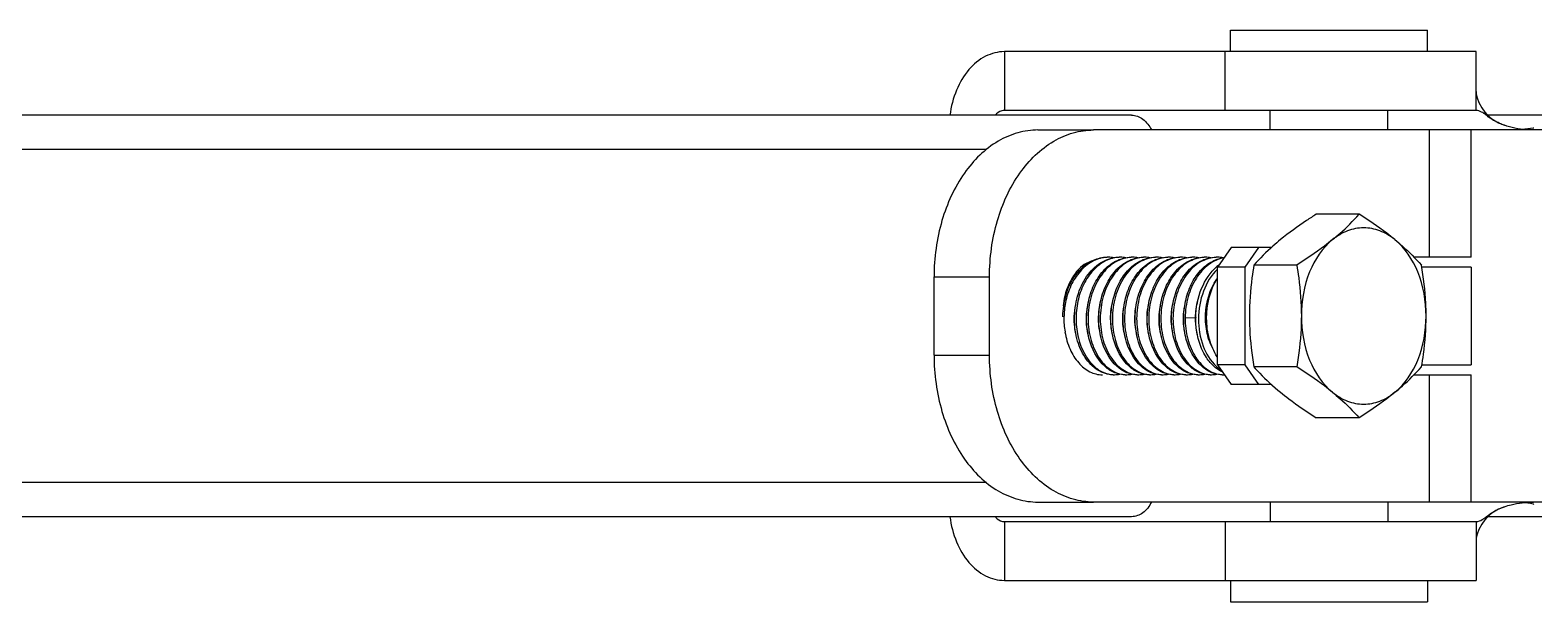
# Model space of a CAD drawing. Extents: x 27938 to 1042331, y -235042 to 1535213.
# Drawn here: x 723515 to 724770, y 744762 to 745240 of the extents above; entities that cross this region are included whole.
import ezdxf

# ---------------------------------------------------------------- set-up
doc = ezdxf.new("R2010")
doc.units = 0
doc.header["$LTSCALE"] = 1000
doc.header["$MEASUREMENT"] = 0

msp = doc.modelspace()

# ---------------------------------------------------------------- linework, layer by layer
for p, q in [((724517.3, 745222), (724517.3, 745240)), ((724517.3, 745240), (724681.5, 745240)), ((724681.5, 745222), (724681.5, 745240)), ((724722.1, 745222), (724328.5, 745222)), ((724328.5, 745222), (724328.5, 745172.9)), ((724512.7, 745172.9), (724512.7, 745222)), ((724722.1, 745172.9), (724722.1, 745222)), ((724434.6, 745168.9), (721649.4, 745168.9)), ((724722.1, 745172.9), (724328.5, 745172.9)), ((724550.3, 745156.6), (724550.3, 745172.9)), ((724648.5, 745156.6), (724648.5, 745172.9)), ((724732.2, 745167.7), (724729.4, 745171.4)), ((724796.6, 745168.9), (724731.7, 745168.9)), ((724356.5, 745156.6), (724402.8, 745156.6)), ((724777.8, 745156.6), (724402.8, 745156.6)), ((724683.3, 745050.3), (724683.3, 745156.6)), ((724718, 745050.3), (724718, 745156.6)), ((724313.7, 745140.2), (721933.9, 745140.2)), ((724624.6, 745086.2), (724588.7, 745086.2)), ((724517.8, 745058.5), (724506.2, 745042.1)), ((724551.4, 745058.5), (724517.8, 745058.5)), ((724529.4, 745042.1), (724540.9, 745058.5)), ((724718, 745050.3), (724670.4, 745050.3)), ((724392.8, 745041), (724392.9, 745041)), ((724529.4, 745042.1), (724506.2, 745042.1)), ((724506.2, 744960.3), (724506.2, 745042.1)), ((724529.4, 744960.3), (724529.4, 745042.1)), ((724572.5, 745043.7), (724536.7, 745043.7)), ((724718, 745042.1), (724676.8, 745042.1)), ((724718, 745042.1), (724718, 744960.3)), ((724269.8, 745033.9), (724316.1, 745033.9)), ((724269.8, 744968.5), (724269.8, 745033.9)), ((724316.1, 744968.5), (724316.1, 745033.9)), ((724479.3, 744999.8), (724488, 745000)), ((724488, 745000), (724488.2, 745000)), ((724269.8, 744968.5), (724316.1, 744968.5)), ((724529.4, 744960.3), (724506.2, 744960.3)), ((724506.2, 744960.3), (724517.8, 744944)), ((724540.9, 744944), (724529.4, 744960.3)), ((724572.5, 744958.7), (724536.7, 744958.7)), ((724670.4, 744952.1), (724718, 744952.1)), ((724676.9, 744960.3), (724718, 744960.3)), ((724683.3, 744845.8), (724683.3, 744952.1)), ((724718, 744845.8), (724718, 744952.1)), ((724551.4, 744944), (724517.8, 744944)), ((724624.6, 744916.2), (724588.7, 744916.2)), ((724313.7, 744862.2), (721933.9, 744862.2)), ((724356.5, 744845.8), (724402.8, 744845.8)), ((724777.8, 744845.8), (724402.8, 744845.8)), ((724550.3, 744845.8), (724550.3, 744829.5)), ((724648.5, 744845.8), (724648.5, 744829.5)), ((724434.6, 744833.6), (721649.4, 744833.6)), ((724328.5, 744829.5), (724722.1, 744829.5)), ((724328.5, 744829.5), (724328.5, 744780.4)), ((724512.7, 744829.5), (724512.7, 744780.4)), ((724722.1, 744829.5), (724722.1, 744780.4)), ((724732.2, 744834.7), (724729.4, 744831)), ((724796.6, 744833.6), (724731.7, 744833.6)), ((724328.5, 744780.4), (724722.1, 744780.4)), ((724517.3, 744780.4), (724517.3, 744762.4)), ((724681.5, 744780.4), (724681.5, 744762.4)), ((724517.3, 744762.4), (724681.5, 744762.4))]:
    msp.add_line(p, q)
for points in [[(724722.1, 745188.6), (724722.1, 745188.1), (724722.3, 745186.4), (724723.1, 745183.5), (724724.5, 745179.6), (724726.9, 745175.1), (724729.4, 745171.4)], [(724729.4, 745171.4), (724731.4, 745169.1), (724735.3, 745165.8), (724740.7, 745162.6), (724745.7, 745160.5)], [(724745.7, 744841.9), (724740.7, 744839.8), (724735.3, 744836.6), (724731.3, 744833.3), (724729.4, 744831)], [(724729.4, 744831), (724726.9, 744827.3), (724724.5, 744822.8), (724723.1, 744819), (724722.3, 744816), (724722.1, 744814.3), (724722.1, 744813.9)]]:
    msp.add_lwpolyline(points)
for centre, radius, start, end in [((724712.1, 745146.2), 29.3, 55.8113, 56.2117), ((724748.3, 745280), 123.4, 275.7509, 279.9721), ((724748.1, 745281.3), 124.8, 279.9557, 280.2701), ((724415.4, 745023.5), 26.8, 90.0015, 92.6681), ((724415.4, 745023.2), 27.1, 80.5751, 89.9713), ((724425.5, 745023.5), 26.8, 90.0015, 92.6677), ((724425.5, 745023.2), 27.1, 80.5247, 89.9709), ((724435.6, 745023.5), 26.8, 90.0015, 92.6677), ((724435.6, 745023.2), 27.1, 80.4778, 89.9708), ((724445.8, 745023.5), 26.8, 90.0015, 92.668), ((724445.7, 745023.2), 27.1, 80.5593, 89.9712), ((724455.9, 745023.5), 26.8, 90.0015, 92.6677), ((724455.9, 745023.2), 27.1, 80.5143, 89.9708), ((724466, 745023.5), 26.8, 90.0015, 92.6678), ((724466, 745023.2), 27.1, 80.555, 89.9711), ((724476.1, 745023.5), 26.8, 90.0015, 92.668), ((724476.1, 745023.2), 27.1, 80.3354, 89.9695), ((724486.2, 745023.5), 26.8, 90.0015, 92.6677), ((724486.2, 745023.2), 27.1, 80.4983, 89.9708), ((724496.4, 745023.5), 26.8, 90.0015, 92.6681), ((724496.3, 745023.2), 27.1, 80.5775, 89.9713), ((724506.5, 745023.5), 26.8, 90.0015, 92.6678), ((724506.5, 745023.2), 27.1, 80.5385, 89.971), ((724529.8, 745014.6), 36.9, 127.5195, 130.6239), ((724444.4, 745004.7), 66.9, 168.6166, 175.814), ((724443.5, 744999.4), 66.6, 164.3304, 171.1869), ((724446.8, 744999), 68.6, 167.2993, 178.0279), ((724441.3, 745000), 64.3, 164.0044, 164.2949), ((724446.1, 744998.9), 69.2, 171.1719, 178.0614), ((724446.1, 744998.9), 69.2, 178.0532, 178.7181), ((724447.2, 744998.9), 69.1, 178.1063, 184.1306), ((724447.5, 744998.9), 69.3, 177.9987, 178.1134), ((724454, 744999.1), 57.1, 169.0131, 170.0068), ((724464, 744999.2), 57, 167.8843, 170.3195), ((724514.8, 744999.1), 57.1, 168.7877, 170.256), ((724546.1, 744998.9), 58.1, 178.9629, 179.1986), ((724557.4, 744998.9), 69.2, 179.1399, 179.3167), ((724445, 744998.8), 66.8, 184.1257, 189.4027), ((724420.5, 744974.4), 22.3, 266.795, 269.9978), ((724420.4, 744974.8), 22.6, 270.0481, 281.3388), ((724430.6, 744974.4), 22.3, 266.7955, 269.9977), ((724430.6, 744974.8), 22.6, 270.0489, 281.4175), ((724440.7, 744974.4), 22.3, 266.795, 269.9977), ((724440.7, 744974.8), 22.6, 270.0523, 282.1493), ((724450.8, 744974.4), 22.3, 266.7954, 269.9977), ((724450.8, 744974.8), 22.6, 270.0485, 281.3836), ((724460.9, 744974.4), 22.3, 266.7954, 269.9977), ((724460.9, 744974.8), 22.6, 270.0488, 281.4019), ((724471.1, 744974.4), 22.3, 266.7949, 269.9977), ((724471, 744974.8), 22.6, 270.0482, 281.3466), ((724481.2, 744974.4), 22.3, 266.7955, 269.9977), ((724481.2, 744974.8), 22.6, 270.0485, 281.3698), ((724491.3, 744974.4), 22.3, 266.7953, 269.9977), ((724491.3, 744974.8), 22.6, 270.0486, 281.3889), ((724501.4, 744974.4), 22.3, 266.7948, 269.9978), ((724501.4, 744974.8), 22.6, 270.048, 281.3296), ((724511.5, 744974.4), 22.3, 266.7942, 269.9978), ((724511.5, 744974.4), 22.2, 270.0002, 271.1523), ((724748.3, 744722.5), 123.5, 80.0279, 84.2434), ((724748.1, 744721.1), 124.8, 79.7299, 80.0443), ((724712.1, 744856.3), 29.3, 303.7883, 304.1887)]:
    msp.add_arc(centre, radius, start, end)
for points, knots in [([(724328.5, 745222), (724323.1, 745222), (724311.7, 745219), (724297.6, 745207.1), (724287.5, 745189.7), (724284, 745176.1), (724283, 745168.9)], [0, 0, 0, 0, 0.213346, 0.447987, 0.712108, 1, 1, 1, 1]), ([(724328.5, 745172.9), (724327.8, 745172.9), (724324.8, 745172.6), (724322.3, 745170.7), (724320.9, 745168.9)], [0, 0, 0, 0, 0.236834, 1, 1, 1, 1]), ([(724434.6, 745168.9), (724437.9, 745168.9), (724445.1, 745166.1), (724449.5, 745160.1), (724451.2, 745156.7)], [0, 0, 0, 0, 0.461863, 1, 1, 1, 1]), ([(724728.4, 745170.5), (724727.9, 745170.9), (724726, 745172.1), (724723.7, 745172.9), (724722.1, 745172.9)], [0, 0, 0, 0, 0.289589, 1, 1, 1, 1]), ([(724732.2, 745167.7), (724731.9, 745168), (724730.7, 745168.9), (724729.5, 745169.8), (724728.6, 745170.4)], [0, 0, 0, 0, 0.26918, 1, 1, 1, 1]), ([(724745.7, 745160.5), (724744.4, 745161), (724739.6, 745162.9), (724735, 745165.4), (724732.2, 745167.7)], [0, 0, 0, 0, 0.285604, 1, 1, 1, 1]), ([(724356.5, 745156.6), (724350.9, 745156.6), (724339.2, 745154.9), (724316.5, 745145), (724292, 745120.5), (724274, 745080.4), (724269.8, 745049.7), (724269.8, 745033.9)], [0, 0, 0, 0, 0.103597, 0.210948, 0.445697, 0.712571, 1, 1, 1, 1]), ([(724316.1, 745033.9), (724316.1, 745049.7), (724320.2, 745080.4), (724338.3, 745120.5), (724362.8, 745145), (724385.5, 745154.9), (724397.1, 745156.6), (724402.8, 745156.6)], [0, 0, 0, 0, 0.287429, 0.554303, 0.789052, 0.896403, 1, 1, 1, 1]), ([(724770, 745156.6), (724767.9, 745156.6), (724759.7, 745156.9), (724751.5, 745158.5), (724745.7, 745160.5)], [0, 0, 0, 0, 0.257456, 1, 1, 1, 1]), ([(724588.7, 745086.2), (724586, 745084.5), (724575.8, 745077.8), (724565.9, 745070.6), (724558.9, 745065)], [0, 0, 0, 0, 0.261287, 1, 1, 1, 1]), ([(724602.3, 745065), (724604.4, 745066.7), (724612.3, 745073.3), (724619.6, 745080.6), (724624.6, 745086.2)], [0, 0, 0, 0, 0.268858, 1, 1, 1, 1]), ([(724654.3, 745065), (724650.6, 745068), (724642.4, 745073), (724628.3, 745075.7), (724614.3, 745073), (724606.1, 745068), (724602.3, 745065)], [0, 0, 0, 0, 0.257487, 0.5, 0.742513, 1, 1, 1, 1]), ([(724654.3, 745065), (724652.1, 745066.8), (724642.5, 745074.3), (724632.4, 745081.2), (724624.6, 745086.2)], [0, 0, 0, 0, 0.237123, 1, 1, 1, 1]), ([(724558.9, 745065), (724556.8, 745063.2), (724549, 745056.6), (724541.7, 745049.3), (724536.7, 745043.7)], [0, 0, 0, 0, 0.268858, 1, 1, 1, 1]), ([(724602.3, 745065), (724600.1, 745063.1), (724590.5, 745055.6), (724580.3, 745048.7), (724572.5, 745043.7)], [0, 0, 0, 0, 0.237123, 1, 1, 1, 1]), ([(724602.3, 745065), (724593.8, 745058), (724580.3, 745037.4), (724576.3, 745013.7), (724576.3, 745001.2)], [0, 0, 0, 0, 0.468341, 1, 1, 1, 1]), ([(724654.3, 745065), (724656.5, 745063.2), (724664.3, 745056.6), (724671.6, 745049.3), (724676.6, 745043.7)], [0, 0, 0, 0, 0.268858, 1, 1, 1, 1]), ([(724680.4, 745001.2), (724680.4, 745013.7), (724676.3, 745037.4), (724662.9, 745058), (724654.3, 745065)], [0, 0, 0, 0, 0.531659, 1, 1, 1, 1]), ([(724414.2, 745050.2), (724410.3, 745050.1), (724402.2, 745047.8), (724392, 745039.8), (724384.1, 745028.2), (724380.9, 745019), (724379.8, 745014.1)], [0, 0, 0, 0, 0.219273, 0.456424, 0.717944, 1, 1, 1, 1]), ([(724419.2, 744952.1), (724417, 744952.1), (724412.6, 744952.8), (724403.9, 744956.8), (724394.6, 744966.7), (724388.1, 744982.7), (724386.2, 745001.3), (724389.3, 745019.9), (724397.2, 745036), (724409.2, 745047.3), (724419.5, 745050.3), (724424.3, 745050.3)], [0, 0, 0, 0, 0.049449, 0.100956, 0.214949, 0.346477, 0.489675, 0.634208, 0.769827, 0.890789, 1, 1, 1, 1]), ([(724424.3, 745050.2), (724420.4, 745050.1), (724412.2, 745047.8), (724401.9, 745039.6), (724394, 745027.8), (724389.2, 745013.5), (724387.7, 744998), (724390.1, 744978.8), (724396.8, 744965.2), (724403.5, 744959.2)], [0, 0, 0, 0, 0.105385, 0.219488, 0.34542, 0.481197, 0.621395, 0.759049, 1, 1, 1, 1]), ([(724392.9, 745041), (724395.8, 745043.9), (724402.4, 745048.5), (724410.3, 745050.3), (724414.1, 745050.3)], [0, 0, 0, 0, 0.517736, 1, 1, 1, 1]), ([(724412.5, 744959), (724405.7, 744965), (724398.9, 744978.8), (724396.5, 744998.4), (724398.2, 745014.1), (724403.3, 745028.6), (724411.4, 745040.4), (724422.1, 745048.3), (724430.4, 745050.3), (724434.4, 745050.3)], [0, 0, 0, 0, 0.241301, 0.379446, 0.520004, 0.655787, 0.781306, 0.894819, 1, 1, 1, 1]), ([(724434.4, 745050.2), (724429.7, 745050), (724419.8, 745046.8), (724408.3, 745035.4), (724400.6, 745019.6), (724397.6, 745001.4), (724399.4, 744983.2), (724405.7, 744967.4), (724415.8, 744955.9), (724425, 744952.4), (724429.3, 744952.2)], [0, 0, 0, 0, 0.109414, 0.230762, 0.366312, 0.510386, 0.653204, 0.784891, 0.899595, 1, 1, 1, 1]), ([(724422.7, 744959), (724415.8, 744965), (724409, 744978.9), (724406.7, 744998.4), (724408.3, 745014.1), (724413.4, 745028.6), (724421.5, 745040.4), (724432.2, 745048.3), (724440.5, 745050.3), (724444.5, 745050.3)], [0, 0, 0, 0, 0.241321, 0.379464, 0.520018, 0.655795, 0.781306, 0.894819, 1, 1, 1, 1]), ([(724444.5, 745050.2), (724439.8, 745050), (724429.9, 745046.8), (724418.4, 745035.4), (724410.8, 745019.6), (724407.7, 745001.4), (724409.5, 744983.2), (724415.8, 744967.4), (724426, 744955.9), (724435.1, 744952.4), (724439.5, 744952.2)], [0, 0, 0, 0, 0.10941, 0.230759, 0.36631, 0.510388, 0.653211, 0.784896, 0.899598, 1, 1, 1, 1]), ([(724432.8, 744959), (724425.9, 744965), (724419.1, 744978.8), (724416.8, 744998.4), (724418.4, 745014.1), (724423.5, 745028.6), (724431.6, 745040.4), (724442.3, 745048.3), (724450.6, 745050.3), (724454.6, 745050.3)], [0, 0, 0, 0, 0.241291, 0.379436, 0.519999, 0.655783, 0.781305, 0.89482, 1, 1, 1, 1]), ([(724454.6, 745050.2), (724449.9, 745050), (724440, 745046.8), (724428.5, 745035.4), (724420.9, 745019.6), (724417.8, 745001.4), (724419.6, 744983.2), (724425.9, 744967.4), (724436.1, 744955.9), (724445.3, 744952.4), (724449.6, 744952.2)], [0, 0, 0, 0, 0.109413, 0.230763, 0.366317, 0.51039, 0.65321, 0.784893, 0.899595, 1, 1, 1, 1]), ([(724442.9, 744959), (724436.1, 744965), (724429.2, 744978.9), (724426.9, 744998.4), (724428.5, 745014.1), (724433.6, 745028.6), (724441.8, 745040.4), (724452.4, 745048.3), (724460.8, 745050.3), (724464.7, 745050.3)], [0, 0, 0, 0, 0.241314, 0.379459, 0.520012, 0.655791, 0.781307, 0.89482, 1, 1, 1, 1]), ([(724464.8, 745050.2), (724460, 745050), (724450.1, 745046.8), (724438.6, 745035.4), (724431, 745019.6), (724428, 745001.4), (724429.7, 744983.2), (724436, 744967.4), (724446.2, 744955.9), (724455.4, 744952.4), (724459.7, 744952.2)], [0, 0, 0, 0, 0.109413, 0.230762, 0.36631, 0.510386, 0.653205, 0.784893, 0.899595, 1, 1, 1, 1]), ([(724453, 744959), (724446.2, 744965), (724439.3, 744978.9), (724437, 744998.4), (724438.6, 745014.1), (724443.7, 745028.6), (724451.9, 745040.4), (724462.5, 745048.3), (724470.9, 745050.3), (724474.9, 745050.3)], [0, 0, 0, 0, 0.241312, 0.379455, 0.520012, 0.655791, 0.781305, 0.89482, 1, 1, 1, 1]), ([(724474.9, 745050.2), (724470.2, 745050), (724460.2, 745046.8), (724448.7, 745035.4), (724441.1, 745019.6), (724438.1, 745001.4), (724439.8, 744983.2), (724446.1, 744967.4), (724456.3, 744955.9), (724465.5, 744952.4), (724469.8, 744952.2)], [0, 0, 0, 0, 0.109411, 0.230759, 0.366311, 0.510389, 0.653212, 0.784896, 0.899598, 1, 1, 1, 1]), ([(724463.1, 744959), (724456.3, 744965), (724449.5, 744978.8), (724447.1, 744998.4), (724448.8, 745014.1), (724453.9, 745028.6), (724462, 745040.4), (724472.7, 745048.3), (724481, 745050.3), (724485, 745050.3)], [0, 0, 0, 0, 0.24129, 0.379435, 0.519998, 0.655783, 0.781305, 0.89482, 1, 1, 1, 1]), ([(724485, 745050.2), (724480.3, 745050), (724470.4, 745046.8), (724458.9, 745035.4), (724451.2, 745019.6), (724448.2, 745001.4), (724450, 744983.2), (724456.3, 744967.4), (724466.4, 744955.9), (724475.6, 744952.4), (724479.9, 744952.2)], [0, 0, 0, 0, 0.109414, 0.230763, 0.366316, 0.510389, 0.653208, 0.784892, 0.899594, 1, 1, 1, 1]), ([(724473.2, 744959), (724466.4, 744965), (724459.6, 744978.9), (724457.2, 744998.4), (724458.9, 745014.1), (724464, 745028.6), (724472.1, 745040.4), (724482.8, 745048.3), (724491.1, 745050.3), (724495.1, 745050.3)], [0, 0, 0, 0, 0.241317, 0.379461, 0.520014, 0.655792, 0.781306, 0.894819, 1, 1, 1, 1]), ([(724495.1, 745050.2), (724490.4, 745050), (724480.5, 745046.8), (724469, 745035.4), (724461.4, 745019.6), (724458.3, 745001.4), (724460.1, 744983.2), (724466.4, 744967.4), (724476.5, 744955.9), (724485.7, 744952.4), (724490.1, 744952.2)], [0, 0, 0, 0, 0.109411, 0.23076, 0.366309, 0.510386, 0.653207, 0.784895, 0.899597, 1, 1, 1, 1]), ([(724483.4, 744959), (724476.5, 744965), (724469.7, 744978.8), (724467.4, 744998.4), (724469, 745014.1), (724474.1, 745028.6), (724482.2, 745040.4), (724492.9, 745048.3), (724501.2, 745050.3), (724505.2, 745050.3)], [0, 0, 0, 0, 0.241302, 0.379446, 0.520006, 0.655788, 0.781304, 0.89482, 1, 1, 1, 1]), ([(724505.2, 745050.2), (724500.5, 745050), (724490.6, 745046.8), (724479.1, 745035.4), (724471.5, 745019.6), (724468.4, 745001.4), (724470.2, 744983.2), (724476.5, 744967.4), (724486.7, 744955.9), (724495.9, 744952.4), (724500.2, 744952.2)], [0, 0, 0, 0, 0.109411, 0.23076, 0.366314, 0.510391, 0.653213, 0.784895, 0.899597, 1, 1, 1, 1]), ([(724493.5, 744959), (724486.9, 744964.7), (724480.2, 744977.9), (724477.6, 744996.5), (724478.7, 745011.7), (724483, 745026), (724490.3, 745038), (724500, 745046.6), (724507.9, 745049.5), (724511.7, 745050)], [0, 0, 0, 0, 0.238806, 0.375378, 0.515068, 0.651187, 0.778286, 0.893865, 1, 1, 1, 1]), ([(724511.6, 745049.8), (724507.1, 745048.9), (724497.9, 745044.6), (724487.7, 745032.8), (724481, 745017.3), (724479.4, 745005.7), (724479.3, 744999.8)], [0, 0, 0, 0, 0.215857, 0.456017, 0.721227, 1, 1, 1, 1]), ([(724392, 745041.8), (724390.5, 745040.3), (724384.4, 745033.4), (724380.6, 745024.7), (724378.9, 745017.9)], [0, 0, 0, 0, 0.23319, 1, 1, 1, 1]), ([(724379.5, 745017.7), (724380.1, 745020), (724383.1, 745028.5), (724388, 745036.4), (724392.8, 745041)], [0, 0, 0, 0, 0.264817, 1, 1, 1, 1]), ([(724400.9, 745047), (724400.1, 745046.7), (724396.9, 745045.4), (724394, 745043.5), (724392, 745041.8)], [0, 0, 0, 0, 0.242775, 1, 1, 1, 1]), ([(724488.2, 745000), (724488.3, 745008.2), (724491.3, 745024), (724500.2, 745037.7), (724505.8, 745042.6)], [0, 0, 0, 0, 0.525716, 1, 1, 1, 1]), ([(724506.2, 745040.4), (724501.1, 745035.3), (724493.1, 745021.8), (724489.2, 744999), (724492.7, 744976.7), (724500.3, 744963.8), (724505.2, 744959.3)], [0, 0, 0, 0, 0.245715, 0.512956, 0.773315, 1, 1, 1, 1]), ([(724536.7, 745043.7), (724536.1, 745040.2), (724534, 745026.1), (724532.9, 745011.9), (724532.9, 745001.2)], [0, 0, 0, 0, 0.248681, 1, 1, 1, 1]), ([(724572.5, 745043.7), (724573.1, 745040.2), (724575.2, 745026.1), (724576.3, 745011.9), (724576.3, 745001.2)], [0, 0, 0, 0, 0.248681, 1, 1, 1, 1]), ([(724680.4, 745001.2), (724680.4, 745004.8), (724680, 745019), (724678.3, 745033.2), (724676.6, 745043.7)], [0, 0, 0, 0, 0.251248, 1, 1, 1, 1]), ([(724503, 744972.9), (724500.5, 744977.2), (724497, 744986.9), (724495.3, 745007.4), (724499.8, 745023.4), (724505.7, 745031.9)], [0, 0, 0, 0, 0.239537, 0.497847, 1, 1, 1, 1]), ([(724506.1, 744967), (724503.2, 744971.5), (724498.7, 744982.1), (724495.8, 745004.9), (724500.1, 745022.9), (724506.2, 745032.7)], [0, 0, 0, 0, 0.237857, 0.495496, 1, 1, 1, 1]), ([(724388.2, 744986.2), (724387.8, 744988.1), (724386.4, 744996), (724386.7, 745004.1), (724387.9, 745010)], [0, 0, 0, 0, 0.245648, 1, 1, 1, 1]), ([(724398.3, 744986.6), (724397.9, 744988.4), (724396.6, 744995.8), (724396.8, 745003.5), (724397.8, 745009)], [0, 0, 0, 0, 0.245788, 1, 1, 1, 1]), ([(724408.3, 744987.2), (724407.9, 744988.9), (724406.7, 744996), (724407, 745003.4), (724407.9, 745008.7)], [0, 0, 0, 0, 0.246058, 1, 1, 1, 1]), ([(724418.3, 744987.3), (724418, 744989.1), (724416.8, 744996.2), (724417.1, 745003.5), (724418, 745008.9)], [0, 0, 0, 0, 0.246155, 1, 1, 1, 1]), ([(724428.5, 744987.1), (724428.1, 744988.9), (724427, 744996.1), (724427.2, 745003.6), (724428.2, 745009)], [0, 0, 0, 0, 0.246065, 1, 1, 1, 1]), ([(724438.9, 744985.8), (724438.5, 744987.7), (724437, 744995.6), (724437.3, 745003.7), (724438.4, 745009.6)], [0, 0, 0, 0, 0.2454, 1, 1, 1, 1]), ([(724448.9, 744986.3), (724448.5, 744988.2), (724447.1, 744996.4), (724447.5, 745004.9), (724448.8, 745011)], [0, 0, 0, 0, 0.245825, 1, 1, 1, 1]), ([(724458.9, 744986.8), (724458.5, 744988.6), (724457.3, 744995.8), (724457.5, 745003.3), (724458.5, 745008.8)], [0, 0, 0, 0, 0.245865, 1, 1, 1, 1]), ([(724469, 744987.2), (724468.6, 744989), (724467.4, 744996.1), (724467.7, 745003.5), (724468.6, 745008.8)], [0, 0, 0, 0, 0.246098, 1, 1, 1, 1]), ([(724479.1, 744987.3), (724478.7, 744989.1), (724477.6, 744996.2), (724477.8, 745003.5), (724478.7, 745008.8)], [0, 0, 0, 0, 0.24614, 1, 1, 1, 1]), ([(724479.3, 744999.8), (724479.3, 744993.8), (724480.6, 744982.1), (724487, 744966.8), (724497.1, 744955.7), (724506.1, 744952.4), (724510.3, 744952.2)], [0, 0, 0, 0, 0.291821, 0.560232, 0.794326, 1, 1, 1, 1]), ([(724489.5, 744985.8), (724489.3, 744986.9), (724488.3, 744991.5), (724487.9, 744996.2), (724488, 744999.8)], [0, 0, 0, 0, 0.245441, 1, 1, 1, 1]), ([(724503.6, 744959), (724501.1, 744961.1), (724491.5, 744972.6), (724488.1, 744988.3), (724488.2, 744999.8)], [0, 0, 0, 0, 0.224306, 1, 1, 1, 1]), ([(724532.9, 745001.2), (724532.9, 744997.6), (724533.3, 744983.4), (724534.9, 744969.2), (724536.7, 744958.7)], [0, 0, 0, 0, 0.251248, 1, 1, 1, 1]), ([(724576.3, 745001.2), (724576.3, 744997.6), (724575.9, 744983.4), (724574.3, 744969.2), (724572.5, 744958.7)], [0, 0, 0, 0, 0.251248, 1, 1, 1, 1]), ([(724576.3, 745001.2), (724576.3, 744988.7), (724580.3, 744965), (724593.8, 744944.4), (724602.3, 744937.5)], [0, 0, 0, 0, 0.531659, 1, 1, 1, 1]), ([(724654.3, 744937.5), (724662.9, 744944.4), (724676.3, 744965), (724680.4, 744988.7), (724680.4, 745001.2)], [0, 0, 0, 0, 0.468341, 1, 1, 1, 1]), ([(724676.6, 744958.7), (724677.2, 744962.2), (724679.3, 744976.3), (724680.4, 744990.5), (724680.4, 745001.2)], [0, 0, 0, 0, 0.248681, 1, 1, 1, 1]), ([(724379, 744987.9), (724379.9, 744982.9), (724382.5, 744973.7), (724389.6, 744962), (724399.1, 744954.1), (724406.7, 744952.1), (724410.3, 744952.1)], [0, 0, 0, 0, 0.291651, 0.555731, 0.788679, 1, 1, 1, 1]), ([(724269.8, 744968.5), (724269.8, 744952.7), (724274, 744922), (724292, 744881.9), (724316.5, 744857.4), (724339.2, 744847.5), (724350.9, 744845.8), (724356.5, 744845.8)], [0, 0, 0, 0, 0.287429, 0.554303, 0.789052, 0.896403, 1, 1, 1, 1]), ([(724402.8, 744845.8), (724397.1, 744845.8), (724385.5, 744847.5), (724362.8, 744857.4), (724338.3, 744881.9), (724320.2, 744922), (724316.1, 744952.7), (724316.1, 744968.5)], [0, 0, 0, 0, 0.103597, 0.210948, 0.445697, 0.712571, 1, 1, 1, 1]), ([(724403.5, 744959.2), (724405.7, 744957.1), (724410.6, 744953.8), (724416.4, 744952.3), (724419.2, 744952.2)], [0, 0, 0, 0, 0.517722, 1, 1, 1, 1]), ([(724429.3, 744952.1), (724426.4, 744952.1), (724420.2, 744953.4), (724414.9, 744956.9), (724412.5, 744959)], [0, 0, 0, 0, 0.48238, 1, 1, 1, 1]), ([(724439.4, 744952.1), (724436.5, 744952.1), (724430.3, 744953.4), (724425, 744956.9), (724422.7, 744959)], [0, 0, 0, 0, 0.482371, 1, 1, 1, 1]), ([(724449.6, 744952.1), (724446.6, 744952.1), (724440.4, 744953.4), (724435.2, 744956.9), (724432.8, 744959)], [0, 0, 0, 0, 0.482397, 1, 1, 1, 1]), ([(724459.7, 744952.1), (724456.7, 744952.1), (724450.5, 744953.4), (724445.3, 744956.9), (724442.9, 744959)], [0, 0, 0, 0, 0.482371, 1, 1, 1, 1]), ([(724469.8, 744952.1), (724466.8, 744952.1), (724460.6, 744953.4), (724455.4, 744956.9), (724453, 744959)], [0, 0, 0, 0, 0.482382, 1, 1, 1, 1]), ([(724479.9, 744952.1), (724477, 744952.1), (724470.8, 744953.4), (724465.5, 744956.9), (724463.1, 744959)], [0, 0, 0, 0, 0.482394, 1, 1, 1, 1]), ([(724490, 744952.1), (724487.1, 744952.1), (724480.9, 744953.4), (724475.6, 744956.9), (724473.2, 744959)], [0, 0, 0, 0, 0.48237, 1, 1, 1, 1]), ([(724500.2, 744952.1), (724497.2, 744952.1), (724491, 744953.4), (724485.8, 744956.9), (724483.4, 744959)], [0, 0, 0, 0, 0.482394, 1, 1, 1, 1]), ([(724510.3, 744952.1), (724507.3, 744952.1), (724501.1, 744953.4), (724495.9, 744956.9), (724493.5, 744959)], [0, 0, 0, 0, 0.482388, 1, 1, 1, 1]), ([(724510.2, 744954.5), (724509.7, 744954.8), (724507.3, 744956), (724505.1, 744957.6), (724503.6, 744959)], [0, 0, 0, 0, 0.243018, 1, 1, 1, 1]), ([(724536.7, 744958.7), (724538.3, 744956.9), (724545.2, 744949.4), (724552.8, 744942.5), (724558.9, 744937.5)], [0, 0, 0, 0, 0.2325, 1, 1, 1, 1]), ([(724602.3, 744937.5), (724600.1, 744939.3), (724590.5, 744946.8), (724580.3, 744953.7), (724572.5, 744958.7)], [0, 0, 0, 0, 0.237123, 1, 1, 1, 1]), ([(724654.3, 744937.5), (724656.5, 744939.2), (724664.3, 744945.9), (724671.6, 744953.1), (724676.6, 744958.7)], [0, 0, 0, 0, 0.268858, 1, 1, 1, 1]), ([(724558.9, 744937.5), (724561.2, 744935.6), (724570.8, 744928.1), (724580.9, 744921.3), (724588.7, 744916.2)], [0, 0, 0, 0, 0.237123, 1, 1, 1, 1]), ([(724602.3, 744937.5), (724604.4, 744935.7), (724612.3, 744929.1), (724619.6, 744921.8), (724624.6, 744916.2)], [0, 0, 0, 0, 0.268858, 1, 1, 1, 1]), ([(724602.3, 744937.5), (724606.1, 744934.4), (724614.3, 744929.4), (724628.3, 744926.7), (724642.4, 744929.4), (724650.6, 744934.4), (724654.3, 744937.5)], [0, 0, 0, 0, 0.257487, 0.5, 0.742513, 1, 1, 1, 1]), ([(724654.3, 744937.5), (724652.1, 744935.6), (724642.5, 744928.1), (724632.4, 744921.3), (724624.6, 744916.2)], [0, 0, 0, 0, 0.237123, 1, 1, 1, 1]), ([(724451.2, 744845.8), (724449.5, 744842.3), (724445.1, 744836.3), (724437.9, 744833.6), (724434.6, 744833.6)], [0, 0, 0, 0, 0.538137, 1, 1, 1, 1]), ([(724732.2, 744834.7), (724733, 744835.4), (724737.2, 744838.4), (724741.9, 744840.6), (724745.7, 744841.9)], [0, 0, 0, 0, 0.210146, 1, 1, 1, 1]), ([(724745.7, 744841.9), (724747.6, 744842.6), (724755.5, 744844.9), (724763.7, 744845.8), (724770, 744845.8)], [0, 0, 0, 0, 0.239548, 1, 1, 1, 1]), ([(724283, 744833.5), (724284, 744826.4), (724287.5, 744812.7), (724297.6, 744795.3), (724311.7, 744783.4), (724323.1, 744780.4), (724328.5, 744780.4)], [0, 0, 0, 0, 0.287892, 0.552013, 0.786654, 1, 1, 1, 1]), ([(724320.9, 744833.5), (724321.4, 744832.9), (724323.4, 744830.8), (724326.3, 744829.5), (724328.5, 744829.5)], [0, 0, 0, 0, 0.274002, 1, 1, 1, 1]), ([(724722.1, 744829.5), (724722.6, 744829.5), (724724.9, 744829.7), (724727, 744830.9), (724728.4, 744831.9)], [0, 0, 0, 0, 0.222245, 1, 1, 1, 1]), ([(724728.6, 744832), (724728.9, 744832.2), (724730.1, 744833), (724731.3, 744834), (724732.2, 744834.7)], [0, 0, 0, 0, 0.231104, 1, 1, 1, 1])]:
    msp.add_open_spline(points, degree=3, knots=knots)
for points in [[(724488, 745000), (724488.1, 745004.7), (724488.7, 745009.4), (724490, 745013.9)], [(724505.2, 744959.3), (724506.3, 744958.3), (724507.5, 744957.3), (724508.8, 744956.5)]]:
    msp.add_open_spline(points, degree=3)

doc.saveas('drawing.dxf')
